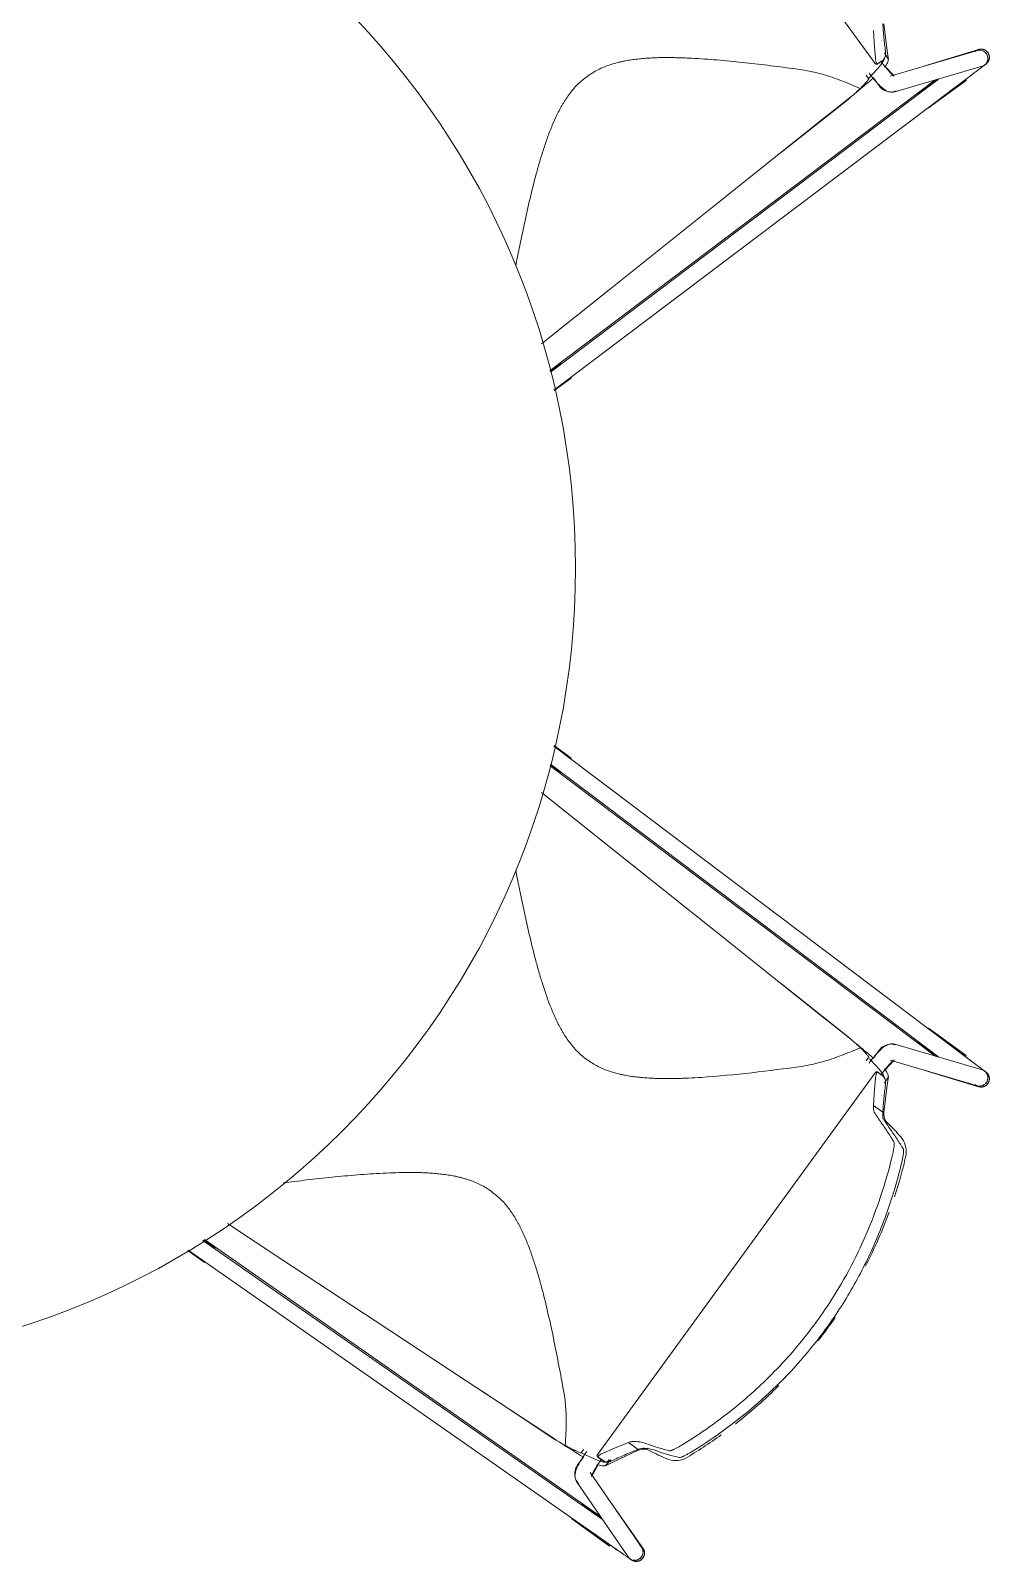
# Model space of a CAD drawing. Header units: inches. Extents: x 1135 to 11974, y 1600 to 2477.
# Drawn here: x 3354.4 to 3386.9, y 2051.3 to 2103.2 of the extents above; entities that cross this region are included whole.
import ezdxf

# ---------------------------------------------------------------- set-up
doc = ezdxf.new("R2010")
doc.units = ezdxf.units.IN
doc.header["$MEASUREMENT"] = 0
doc.layers.add('I-FURN', color=47, linetype='Continuous', lineweight=9)

# ---------------------------------------------------------------- blocks, each defined once
blk = doc.blocks.new('Combo - Work Table Chairs - Seats 5 - 4-6 Diameter - Combo - Work Table Chairs - Seats 5 - 4-6 Diameter-1874339-MEZ - Tel_Data_Elec Plan')
at = {"layer": 'I-FURN'}
for p, q in [((-23.047, -14.961), (-33.066, -29.297)), ((-23.057, -14.946), (-23.466, -15.508)), ((-32.175, -29.001), (-22.713, -15.46)), ((-32.057, -28.92), (-22.683, -15.506)), ((-23.439, -15.528), (-23.466, -15.508)), ((-22.695, -15.488), (-22.971, -15.867)), ((-22.691, -15.494), (-22.965, -15.871)), ((-22.959, -15.806), (-22.711, -15.464)), ((-22.971, -15.867), (-22.992, -15.852)), ((-22.965, -15.871), (-22.971, -15.867)), ((-29.476, -27.395), (-27.849, -24.952)), ((-29.476, -27.395), (-29.532, -27.512)), ((-16.506, -41.329), (-5.954, -27.353)), ((-6.564, -27.231), (-16.499, -40.39)), ((-6.619, -27.22), (-16.458, -40.253)), ((-6.858, -27.574), (-6.604, -27.223)), ((-6.853, -27.578), (-6.596, -27.225)), ((-6.568, -27.23), (-6.798, -27.548)), ((-6.358, -27.937), (-5.936, -27.356)), ((6.103, -27.356), (6.525, -27.937)), ((6.12, -27.353), (16.673, -41.329)), ((16.666, -40.39), (6.73, -27.231)), ((6.965, -27.548), (6.734, -27.23)), ((6.763, -27.225), (7.02, -27.578)), ((6.77, -27.223), (7.025, -27.574)), ((6.786, -27.22), (16.625, -40.253)), ((-32.148, -27.96), (-33.075, -29.235)), ((-6.853, -27.578), (-6.858, -27.574)), ((-6.831, -27.594), (-6.853, -27.578)), ((-6.358, -27.937), (-6.385, -27.918)), ((6.552, -27.918), (6.525, -27.937)), ((7.02, -27.578), (6.998, -27.594)), ((7.025, -27.574), (7.02, -27.578)), ((-30.891, -28.122), (-33.438, -29.863)), ((-32.155, -28.965), (-31.674, -28.304)), ((-31.653, -28.319), (-32.121, -28.964)), ((-31.647, -28.323), (-32.104, -28.952)), ((-31.674, -28.304), (-31.653, -28.319)), ((-31.653, -28.319), (-31.647, -28.323)), ((-30.904, -28.15), (-30.957, -28.186)), ((-30.058, -28.348), (-30.324, -28.155)), ((-29.806, -28.354), (-29.919, -28.272)), ((-33.123, -30.325), (-30.575, -28.585)), ((-32.664, -28.727), (-33.047, -29.255)), ((-30.677, -28.648), (-30.318, -28.847)), ((-30.072, -28.855), (-30.211, -29.046)), ((-30.198, -28.916), (-30.145, -28.955)), ((-30.071, -28.878), (-30.071, -28.853)), ((-17.026, -38.231), (-29.957, -28.837)), ((30.123, -28.837), (17.193, -38.231)), ((-33.067, -29.297), (-33.208, -29.499)), ((-33.15, -30.369), (-31.563, -29.259)), ((-33.047, -29.255), (-33.075, -29.235)), ((-30.23, -29.105), (-30.23, -29.144)), ((-30.218, -29.365), (-29.827, -30.205)), ((-30.189, -29.186), (-30.139, -29.222)), ((-33.51, -29.931), (-33.542, -29.977)), ((-33.513, -29.937), (-33.533, -29.966)), ((-29.804, -30.202), (-29.567, -29.875)), ((-14.015, -35.061), (-15.806, -37.327)), ((14.182, -35.061), (15.973, -37.327)), ((15.973, -37.327), (16.051, -37.401)), ((-18.138, -38.182), (-18.368, -38.498)), ((-17.021, -38.335), (-17.152, -38.516)), ((-17.141, -38.512), (-17.01, -38.332)), ((-16.496, -38.024), (-16.624, -37.931)), ((-16.267, -38.368), (-16.533, -38.175)), ((16.434, -38.368), (16.699, -38.175)), ((16.791, -37.931), (16.663, -38.024)), ((17.177, -38.332), (17.308, -38.512)), ((17.319, -38.516), (17.188, -38.335)), ((-18.37, -38.529), (-17.45, -38.642)), ((-16.598, -38.74), (-17.467, -41.706)), ((-17.232, -38.567), (-17.2, -38.556)), ((-17.141, -38.512), (-17.2, -38.556)), ((-17.089, -38.441), (-17.03, -38.484)), ((-16.93, -41.863), (-16.06, -38.898)), ((-16.927, -38.576), (-16.627, -38.856)), ((16.227, -38.898), (17.097, -41.863)), ((16.267, -38.98), (16.249, -38.919)), ((17.634, -41.706), (16.765, -38.74)), ((17.094, -38.576), (16.794, -38.856)), ((17.197, -38.484), (17.256, -38.441)), ((17.367, -38.556), (17.308, -38.512)), ((17.399, -38.567), (17.367, -38.556)), ((18.537, -38.529), (17.617, -38.642)), ((-16.934, -39.888), (-17.5, -41.74)), ((-16.48, -40.327), (-16.012, -39.683)), ((-16.475, -40.307), (-16.018, -39.679)), ((-15.991, -39.699), (-16.472, -40.36)), ((-16.018, -39.679), (-16.012, -39.683)), ((-16.012, -39.683), (-15.991, -39.699)), ((16.158, -39.699), (16.179, -39.683)), ((16.638, -40.36), (16.158, -39.699)), ((16.179, -39.683), (16.185, -39.679)), ((16.179, -39.683), (16.647, -40.327)), ((16.185, -39.679), (16.641, -40.307)), ((17.1, -39.888), (17.667, -41.74)), ((-16.444, -41.318), (-15.518, -40.042)), ((15.684, -40.042), (16.611, -41.318)), ((-16.471, -41.298), (-16.093, -40.778)), ((16.255, -40.77), (16.638, -41.298)), ((-16.653, -41.525), (-16.505, -41.329)), ((-16.444, -41.318), (-16.471, -41.298)), ((16.638, -41.298), (16.611, -41.318)), ((16.82, -41.525), (16.672, -41.329)), ((-17.005, -41.992), (-16.971, -41.946)), ((-16.997, -41.98), (-16.976, -41.952)), ((17.172, -41.992), (17.138, -41.946)), ((17.143, -41.952), (17.164, -41.98))]:
    blk.add_line(p, q, dxfattribs=at)
at = {"layer": 'I-FURN', "flags": 128}
for points in [[(-25.436, -21.29), (-23.379, -18.168), (-22.143, -16.291)], [(-29.464, -27.404), (-27.449, -24.345), (-25.436, -21.29)], [(-7.523, -26.935), (-9.398, -29.282), (-12.24, -32.839), (-15.165, -36.501)], [(15.332, -36.501), (12.407, -32.839), (9.565, -29.282), (7.69, -26.935)], [(-29.476, -27.395), (-29.473, -27.397), (-29.465, -27.403)], [(-30.891, -28.122), (-30.844, -28.096), (-30.8, -28.079), (-30.76, -28.07), (-30.724, -28.066), (-30.692, -28.065), (-30.662, -28.066), (-30.635, -28.069), (-30.61, -28.073), (-30.586, -28.078), (-30.562, -28.084), (-30.539, -28.091), (-30.516, -28.098), (-30.493, -28.106), (-30.47, -28.115), (-30.447, -28.124), (-30.424, -28.133), (-30.4, -28.144), (-30.377, -28.154), (-30.353, -28.166), (-30.328, -28.178), (-30.304, -28.19), (-30.279, -28.203), (-30.254, -28.217), (-30.228, -28.231), (-30.202, -28.246), (-30.176, -28.261), (-30.15, -28.276), (-30.124, -28.292), (-30.097, -28.309), (-30.071, -28.326), (-30.044, -28.343), (-30.017, -28.361), (-29.99, -28.379), (-29.963, -28.397), (-29.936, -28.415), (-29.91, -28.434), (-29.883, -28.453), (-29.869, -28.463)], [(-29.91, -28.289), (-29.988, -28.447), (-30.102, -28.69), (-30.17, -28.849), (-30.228, -29.035), (-30.229, -29.122), (-30.228, -29.124)], [(-30.712, -28.624), (-30.711, -28.624), (-30.707, -28.625), (-30.701, -28.627), (-30.693, -28.629), (-30.684, -28.633), (-30.673, -28.637), (-30.66, -28.641), (-30.647, -28.647), (-30.632, -28.653), (-30.616, -28.661), (-30.6, -28.668), (-30.583, -28.677), (-30.564, -28.686), (-30.545, -28.696), (-30.526, -28.706), (-30.506, -28.718), (-30.485, -28.729), (-30.464, -28.741), (-30.442, -28.754), (-30.421, -28.767), (-30.398, -28.781), (-30.376, -28.795), (-30.353, -28.81), (-30.33, -28.825), (-30.307, -28.84), (-30.284, -28.856), (-30.261, -28.872), (-30.238, -28.888), (-30.214, -28.905), (-30.198, -28.916)], [(-30.211, -29.046), (-30.224, -29.069), (-30.23, -29.094), (-30.229, -29.12), (-30.228, -29.124)], [(-30.189, -29.186), (-30.229, -29.12), (-30.211, -29.046)], [(-30.211, -29.069), (-30.141, -28.974), (-30.071, -28.878)], [(-29.957, -28.837), (-29.976, -28.826), (-29.997, -28.821), (-30.018, -28.822), (-30.039, -28.828), (-30.057, -28.839), (-30.072, -28.855)], [(-30.071, -28.853), (-30.018, -28.821), (-29.957, -28.837)], [(-30.071, -28.878), (-30.04, -28.862), (-30.02, -28.867), (-30.004, -28.876), (-29.991, -28.888), (-29.979, -28.902), (-29.969, -28.917), (-29.96, -28.933)], [(-29.96, -28.932), (-29.958, -28.937), (-29.956, -28.942)], [(-29.956, -28.942), (-29.752, -29.401), (-29.567, -29.875)], [(-33.544, -29.981), (-33.543, -29.98), (-33.542, -29.979), (-33.54, -29.976), (-33.538, -29.972), (-33.534, -29.967), (-33.53, -29.961), (-33.525, -29.954), (-33.519, -29.946), (-33.513, -29.937), (-33.506, -29.927), (-33.498, -29.916), (-33.49, -29.904), (-33.481, -29.891), (-33.471, -29.877), (-33.46, -29.862), (-33.449, -29.846), (-33.437, -29.829), (-33.425, -29.811), (-33.412, -29.793), (-33.399, -29.774), (-33.385, -29.754), (-33.37, -29.733), (-33.355, -29.712), (-33.34, -29.689), (-33.324, -29.667), (-33.308, -29.643), (-33.291, -29.62), (-33.274, -29.595), (-33.257, -29.57), (-33.239, -29.545), (-33.221, -29.519), (-33.203, -29.493), (-33.185, -29.467), (-33.166, -29.44), (-33.147, -29.414), (-33.128, -29.387), (-33.109, -29.359), (-33.09, -29.332), (-33.071, -29.305), (-33.066, -29.297)], [(-30.222, -29.146), (-30.208, -29.168), (-30.189, -29.186)], [(-30.19, -29.3), (-30.197, -29.284), (-30.204, -29.268)], [(-33.085, -30.302), (-33.091, -30.311), (-33.098, -30.319), (-33.105, -30.328), (-33.113, -30.336), (-33.121, -30.344), (-33.129, -30.352), (-33.138, -30.359), (-33.147, -30.366), (-33.156, -30.372), (-33.165, -30.378), (-33.175, -30.384), (-33.185, -30.39), (-33.195, -30.395), (-33.205, -30.399), (-33.215, -30.403), (-33.226, -30.407), (-33.237, -30.41), (-33.247, -30.413), (-33.258, -30.416), (-33.269, -30.418), (-33.28, -30.419), (-33.292, -30.42), (-33.303, -30.421), (-33.314, -30.421), (-33.325, -30.421), (-33.336, -30.42), (-33.347, -30.419), (-33.359, -30.418), (-33.37, -30.416), (-33.38, -30.413), (-33.391, -30.41), (-33.402, -30.407), (-33.413, -30.403), (-33.423, -30.399), (-33.433, -30.395), (-33.443, -30.39), (-33.453, -30.384), (-33.463, -30.379), (-33.472, -30.373), (-33.481, -30.366), (-33.49, -30.359), (-33.499, -30.352), (-33.507, -30.344), (-33.515, -30.337), (-33.522, -30.328), (-33.53, -30.32), (-33.537, -30.311), (-33.543, -30.302), (-33.55, -30.293), (-33.555, -30.283), (-33.561, -30.273), (-33.566, -30.263), (-33.571, -30.253), (-33.575, -30.243), (-33.579, -30.232), (-33.582, -30.222), (-33.585, -30.211), (-33.588, -30.2), (-33.59, -30.189), (-33.592, -30.178), (-33.593, -30.167), (-33.594, -30.156), (-33.594, -30.145), (-33.594, -30.133), (-33.593, -30.122), (-33.593, -30.111), (-33.591, -30.1), (-33.589, -30.089), (-33.587, -30.078), (-33.584, -30.067), (-33.581, -30.056), (-33.577, -30.046), (-33.573, -30.035), (-33.569, -30.025), (-33.564, -30.015), (-33.559, -30.005), (-33.553, -29.995), (-33.547, -29.986), (-33.544, -29.981)], [(-33.533, -29.966), (-33.537, -29.971), (-33.54, -29.975), (-33.542, -29.978), (-33.543, -29.98), (-33.544, -29.981)], [(-33.059, -30.265), (-33.065, -30.273), (-33.07, -30.28), (-33.074, -30.287), (-33.078, -30.292), (-33.081, -30.296), (-33.083, -30.299), (-33.084, -30.301), (-33.085, -30.302)], [(-33.085, -30.302), (-33.084, -30.301), (-33.083, -30.299), (-33.081, -30.297), (-33.079, -30.293), (-33.075, -30.288), (-33.074, -30.287)], [(-15.165, -36.501), (-15.532, -36.96), (-15.899, -37.419)], [(16.066, -37.419), (15.699, -36.96), (15.332, -36.501)], [(-15.881, -37.397), (-15.828, -37.347), (-15.806, -37.327)], [(-15.82, -37.317), (-15.81, -37.324), (-15.806, -37.327)], [(15.973, -37.327), (15.977, -37.324), (15.987, -37.317)], [(-17.232, -38.563), (-17.086, -38.506), (-16.973, -38.424), (-16.797, -38.271), (-16.556, -38.043)], [(-17.101, -38.263), (-17.082, -38.267), (-17.064, -38.273), (-17.047, -38.281), (-17.032, -38.29), (-17.019, -38.305), (-17.021, -38.335)], [(-17.026, -38.231), (-16.997, -38.277), (-17.009, -38.331)], [(-17.01, -38.332), (-17.001, -38.315), (-16.997, -38.297), (-16.997, -38.278), (-17.003, -38.26), (-17.012, -38.244), (-17.026, -38.231)], [(-16.06, -38.898), (-16.05, -38.845), (-16.048, -38.797), (-16.051, -38.756), (-16.058, -38.721), (-16.068, -38.69), (-16.078, -38.663), (-16.089, -38.638), (-16.101, -38.615), (-16.113, -38.593), (-16.126, -38.573), (-16.139, -38.553), (-16.153, -38.533), (-16.168, -38.514), (-16.183, -38.495), (-16.199, -38.476), (-16.215, -38.457), (-16.232, -38.437), (-16.25, -38.418), (-16.268, -38.399), (-16.287, -38.379), (-16.307, -38.36), (-16.327, -38.34), (-16.348, -38.32), (-16.369, -38.301), (-16.391, -38.281), (-16.413, -38.261), (-16.436, -38.24), (-16.459, -38.22), (-16.483, -38.2), (-16.507, -38.18), (-16.532, -38.16), (-16.557, -38.14), (-16.583, -38.12), (-16.608, -38.1), (-16.634, -38.08), (-16.66, -38.06), (-16.687, -38.041), (-16.701, -38.031)], [(16.227, -38.898), (16.217, -38.845), (16.215, -38.797), (16.218, -38.756), (16.225, -38.721), (16.234, -38.69), (16.245, -38.663), (16.256, -38.638), (16.268, -38.615), (16.28, -38.593), (16.293, -38.573), (16.306, -38.553), (16.32, -38.533), (16.335, -38.514), (16.35, -38.495), (16.366, -38.476), (16.382, -38.457), (16.399, -38.437), (16.417, -38.418), (16.435, -38.399), (16.454, -38.379), (16.474, -38.36), (16.494, -38.34), (16.514, -38.32), (16.536, -38.301), (16.558, -38.281), (16.58, -38.261), (16.603, -38.24), (16.626, -38.22), (16.65, -38.2), (16.674, -38.18), (16.699, -38.16), (16.724, -38.14), (16.749, -38.12), (16.775, -38.1), (16.801, -38.08), (16.827, -38.06), (16.854, -38.041), (16.867, -38.031)], [(16.686, -38.007), (16.816, -38.133), (17.011, -38.313), (17.141, -38.425), (17.303, -38.534), (17.395, -38.562), (17.399, -38.563)], [(17.193, -38.231), (17.179, -38.244), (17.169, -38.26), (17.164, -38.278), (17.163, -38.297), (17.168, -38.315), (17.177, -38.332)], [(17.176, -38.331), (17.164, -38.277), (17.193, -38.231)], [(17.188, -38.335), (17.186, -38.305), (17.198, -38.29), (17.214, -38.281), (17.23, -38.273), (17.249, -38.267), (17.268, -38.263)], [(-17.152, -38.516), (-17.218, -38.562), (-17.269, -38.578), (-17.316, -38.586), (-17.359, -38.589), (-17.399, -38.588), (-17.437, -38.585)], [(-16.593, -38.882), (-16.593, -38.881), (-16.596, -38.878), (-16.599, -38.873), (-16.604, -38.866), (-16.61, -38.858), (-16.617, -38.849), (-16.625, -38.838), (-16.635, -38.827), (-16.646, -38.815), (-16.657, -38.803), (-16.67, -38.789), (-16.683, -38.775), (-16.698, -38.761), (-16.713, -38.746), (-16.729, -38.731), (-16.746, -38.715), (-16.763, -38.699), (-16.781, -38.683), (-16.8, -38.666), (-16.819, -38.649), (-16.839, -38.632), (-16.86, -38.615), (-16.881, -38.598), (-16.902, -38.581), (-16.924, -38.564), (-16.946, -38.547), (-16.968, -38.53), (-16.991, -38.512), (-17.014, -38.496), (-17.03, -38.484)], [(16.76, -38.882), (16.76, -38.881), (16.762, -38.878), (16.766, -38.873), (16.771, -38.866), (16.777, -38.858), (16.784, -38.849), (16.792, -38.838), (16.802, -38.827), (16.812, -38.815), (16.824, -38.803), (16.837, -38.789), (16.85, -38.775), (16.864, -38.761), (16.88, -38.746), (16.896, -38.731), (16.912, -38.715), (16.93, -38.699), (16.948, -38.683), (16.967, -38.666), (16.986, -38.649), (17.006, -38.632), (17.027, -38.615), (17.048, -38.598), (17.069, -38.581), (17.091, -38.564), (17.113, -38.547), (17.135, -38.53), (17.158, -38.512), (17.18, -38.496), (17.197, -38.484)], [(17.604, -38.585), (17.566, -38.588), (17.525, -38.589), (17.482, -38.586), (17.436, -38.578), (17.385, -38.562), (17.319, -38.516)], [(-16.506, -41.329), (-16.526, -41.356), (-16.546, -41.382), (-16.566, -41.409), (-16.586, -41.435), (-16.606, -41.461), (-16.625, -41.487), (-16.645, -41.513), (-16.664, -41.538), (-16.683, -41.564), (-16.702, -41.588), (-16.72, -41.613), (-16.738, -41.636), (-16.756, -41.66), (-16.773, -41.683), (-16.79, -41.705), (-16.806, -41.726), (-16.822, -41.747), (-16.837, -41.768), (-16.852, -41.788), (-16.866, -41.806), (-16.88, -41.825), (-16.893, -41.842), (-16.906, -41.858), (-16.918, -41.874), (-16.929, -41.889), (-16.939, -41.903), (-16.949, -41.916), (-16.958, -41.928), (-16.967, -41.939), (-16.974, -41.949), (-16.981, -41.958), (-16.987, -41.967), (-16.993, -41.974), (-16.997, -41.98), (-17.001, -41.985), (-17.004, -41.989), (-17.006, -41.992), (-17.008, -41.994), (-17.008, -41.994)], [(17.175, -41.994), (17.175, -41.994), (17.174, -41.992), (17.172, -41.99), (17.169, -41.986), (17.165, -41.981), (17.161, -41.975), (17.156, -41.969), (17.15, -41.961), (17.143, -41.952), (17.136, -41.942), (17.127, -41.931), (17.118, -41.919), (17.109, -41.907), (17.098, -41.893), (17.087, -41.878), (17.076, -41.863), (17.063, -41.846), (17.051, -41.829), (17.037, -41.811), (17.023, -41.793), (17.008, -41.773), (16.993, -41.753), (16.977, -41.732), (16.961, -41.711), (16.944, -41.689), (16.927, -41.666), (16.91, -41.643), (16.892, -41.619), (16.873, -41.595), (16.855, -41.57), (16.836, -41.545), (16.817, -41.52), (16.798, -41.494), (16.778, -41.468), (16.758, -41.442), (16.738, -41.416), (16.718, -41.389), (16.698, -41.363), (16.678, -41.336), (16.673, -41.329)], [(-17.008, -41.994), (-17.015, -42.003), (-17.023, -42.012), (-17.03, -42.02), (-17.038, -42.028), (-17.046, -42.036), (-17.055, -42.043), (-17.064, -42.05), (-17.073, -42.056), (-17.082, -42.062), (-17.092, -42.068), (-17.102, -42.074), (-17.112, -42.079), (-17.122, -42.083), (-17.132, -42.087), (-17.143, -42.091), (-17.153, -42.095), (-17.164, -42.097), (-17.175, -42.1), (-17.186, -42.102), (-17.197, -42.104), (-17.208, -42.105), (-17.219, -42.106), (-17.231, -42.106), (-17.242, -42.106), (-17.253, -42.105), (-17.264, -42.104), (-17.275, -42.102), (-17.286, -42.1), (-17.297, -42.098), (-17.308, -42.095), (-17.319, -42.092), (-17.329, -42.088), (-17.34, -42.084), (-17.35, -42.08), (-17.36, -42.075), (-17.37, -42.069), (-17.38, -42.064), (-17.389, -42.058), (-17.398, -42.051), (-17.407, -42.044), (-17.416, -42.037), (-17.424, -42.03), (-17.432, -42.022), (-17.44, -42.014), (-17.447, -42.005), (-17.454, -41.996), (-17.461, -41.987), (-17.467, -41.978), (-17.473, -41.969), (-17.478, -41.959), (-17.483, -41.949), (-17.488, -41.939), (-17.492, -41.928), (-17.496, -41.918), (-17.5, -41.907), (-17.503, -41.896), (-17.505, -41.885), (-17.508, -41.874), (-17.509, -41.863), (-17.511, -41.852), (-17.511, -41.841), (-17.512, -41.83), (-17.512, -41.819), (-17.511, -41.808), (-17.51, -41.796), (-17.509, -41.785), (-17.507, -41.774), (-17.505, -41.763), (-17.502, -41.752), (-17.499, -41.742), (-17.495, -41.731), (-17.491, -41.721), (-17.487, -41.71), (-17.482, -41.7), (-17.477, -41.69), (-17.471, -41.681), (-17.465, -41.671), (-17.459, -41.662), (-17.455, -41.657)], [(-17.455, -41.657), (-17.455, -41.657), (-17.454, -41.655), (-17.452, -41.652), (-17.449, -41.649), (-17.445, -41.644), (-17.441, -41.638), (-17.436, -41.631), (-17.43, -41.623)], [(-17.444, -41.643), (-17.448, -41.648), (-17.451, -41.651), (-17.453, -41.654), (-17.455, -41.656), (-17.455, -41.657)], [(-17.008, -41.994), (-17.008, -41.994), (-17.007, -41.992), (-17.005, -41.99), (-17.002, -41.986), (-16.998, -41.981), (-16.997, -41.98)], [(17.164, -41.98), (17.168, -41.985), (17.171, -41.989), (17.173, -41.992), (17.175, -41.994), (17.175, -41.994)], [(17.622, -41.657), (17.629, -41.666), (17.635, -41.675), (17.641, -41.685), (17.646, -41.695), (17.651, -41.705), (17.656, -41.715), (17.66, -41.725), (17.664, -41.736), (17.667, -41.747), (17.67, -41.757), (17.673, -41.768), (17.675, -41.779), (17.676, -41.79), (17.678, -41.802), (17.678, -41.813), (17.679, -41.824), (17.679, -41.835), (17.678, -41.846), (17.677, -41.857), (17.675, -41.869), (17.673, -41.88), (17.671, -41.891), (17.668, -41.901), (17.665, -41.912), (17.661, -41.923), (17.657, -41.933), (17.653, -41.943), (17.648, -41.953), (17.643, -41.963), (17.637, -41.973), (17.631, -41.982), (17.624, -41.991), (17.618, -42), (17.61, -42.009), (17.603, -42.017), (17.595, -42.025), (17.587, -42.033), (17.579, -42.04), (17.57, -42.047), (17.561, -42.054), (17.552, -42.06), (17.542, -42.066), (17.532, -42.072), (17.522, -42.077), (17.512, -42.082), (17.502, -42.086), (17.491, -42.09), (17.481, -42.093), (17.47, -42.097), (17.459, -42.099), (17.448, -42.101), (17.437, -42.103), (17.426, -42.104), (17.415, -42.105), (17.404, -42.106), (17.392, -42.106), (17.381, -42.105), (17.37, -42.104), (17.359, -42.103), (17.348, -42.101), (17.337, -42.099), (17.326, -42.096), (17.315, -42.093), (17.305, -42.09), (17.294, -42.086), (17.284, -42.081), (17.274, -42.076), (17.264, -42.071), (17.254, -42.066), (17.245, -42.06), (17.235, -42.053), (17.226, -42.047), (17.218, -42.039), (17.209, -42.032), (17.201, -42.024), (17.193, -42.016), (17.186, -42.008), (17.179, -41.999), (17.175, -41.994)], [(17.595, -41.621), (17.601, -41.629), (17.606, -41.636), (17.611, -41.642), (17.615, -41.647), (17.618, -41.651), (17.62, -41.654), (17.621, -41.656), (17.622, -41.657)], [(17.622, -41.657), (17.622, -41.657), (17.621, -41.655), (17.619, -41.652), (17.616, -41.649), (17.612, -41.644), (17.611, -41.643)]]:
    blk.add_lwpolyline(points, dxfattribs=at)
at = {"layer": 'I-FURN'}
blk.add_circle((0.083, -1.083), 27, dxfattribs=at)
for centre, radius, start, end in [((-3.465, -44.424), 31.074, 147.1442, 148.8509), ((-30.618, -28.559), 0.5, 115.5408, 125), ((-30.618, -28.559), 0.5, 54, 105.1284), ((-30.102, -29.036), 0.255, 169.406, 195.419), ((-29.159, -29.212), 1.215, 160.7092, 169.406), ((-31.51, -30.613), 1.904, 44.5789, 52.4066), ((-35.295, -31.732), 5.601, 25, 27.9865), ((-33.311, -30.139), 0.282, 199.2319, 254.8717), ((-33.311, -30.139), 0.282, 290.0701, 305), ((-25.448, -33.05), 5.03, 150.8593, 158.0956), ((-30.221, -30.389), 0.435, 330.8593, 25), ((-29.357, -31.478), 0.817, 158.0956, 202.7804), ((-16.196, -23.49), 16.204, 210.8302, 216.022), ((-16.196, -23.49), 16.204, 218.1459, 225.1164), ((-16.196, -23.49), 16.204, 232.2856, 235.7154), ((-40.039, -17.851), 31.074, 319.1491, 320.5864), ((40.206, -17.851), 31.074, 219.4136, 220.8509), ((-16.196, -23.49), 16.204, 242.8642, 249.9395), ((-16.561, -38.772), 0.5, 2.8716, 54), ((16.728, -38.772), 0.5, 126, 177.1284), ((-16.196, -23.49), 16.204, 251.8874, 257.1681), ((-22.429, -35.243), 5.03, 309.9044, 317.1407), ((-18.423, -38.961), 0.435, 83, 137.1407), ((-18.133, -44.201), 5.601, 80.0135, 83), ((-18.237, -40.256), 1.904, 55.5934, 63.3699), ((-17.173, -38.43), 0.255, 272.581, 298.594), ((-17.632, -37.587), 1.215, 298.594, 307.2908), ((-16.561, -38.772), 0.5, 343, 352.4592), ((16.728, -38.772), 0.5, 187.5408, 197), ((17.799, -37.587), 1.215, 232.7092, 241.406), ((17.34, -38.43), 0.255, 241.406, 267.419), ((18.404, -40.256), 1.904, 116.6301, 124.4066), ((18.3, -44.201), 5.601, 97, 99.9865), ((-19.726, -38.475), 0.817, 265.1935, 309.9044), ((-17.23, -41.822), 0.282, 163, 176.84), ((-17.23, -41.822), 0.282, 223.4435, 266.0301), ((17.397, -41.822), 0.282, 273.9699, 316.5565), ((17.397, -41.822), 0.282, 3.16, 17)]:
    blk.add_arc(centre, radius, start, end, dxfattribs=at)
for centre, major_axis, ratio, start_param, end_param in [((-33.284, -30.098), (-0.23, 0.16), 0.978148, 0, 2.879793), ((-33.28, -30.094), (-0.158, 0.231), 0.978271, 0.336241, 2.430636), ((-33.28, -30.094), (-0.158, 0.231), 0.978271, 0.074441, 0.336241), ((-33.28, -30.094), (-0.158, 0.231), 0.978271, 2.506121, 3.216034), ((-17.199, -41.784), (-0.269, 0.079), 0.978271, 0, 2.805352), ((-17.2, -41.783), (-0.223, 0.169), 0.978148, 0.261799, 2.879793), ((-17.199, -41.784), (-0.269, 0.079), 0.978271, 2.805352, 3.067151), ((17.365, -41.784), (0.269, 0.079), 0.978271, 3.216034, 3.477834), ((17.365, -41.784), (0.269, 0.079), 0.978271, 3.477834, 6.283185), ((17.367, -41.783), (0.223, 0.169), 0.978148, 3.403392, 6.021386)]:
    blk.add_ellipse(centre, major_axis=major_axis, ratio=ratio, start_param=start_param, end_param=end_param, dxfattribs=at)
for points in [[(-20.759, -18.178), (-20.726, -18.443), (-20.694, -18.708), (-20.663, -18.973)], [(-10.752, -26.174), (-10.555, -26.134), (-10.358, -26.095), (-10.16, -26.057)], [(10.327, -26.057), (10.525, -26.095), (10.722, -26.134), (10.919, -26.174)], [(-29.464, -27.404), (-29.499, -27.457), (-29.568, -27.566), (-29.632, -27.677), (-29.663, -27.733)], [(-29.779, -27.956), (-29.786, -27.972), (-29.801, -28.002), (-29.82, -28.043), (-29.831, -28.066), (-29.835, -28.076)], [(-29.663, -27.733), (-29.683, -27.77), (-29.723, -27.844), (-29.761, -27.919), (-29.779, -27.956)], [(-29.835, -28.076), (-29.851, -28.11), (-29.88, -28.175), (-29.907, -28.24), (-29.919, -28.272)], [(-29.804, -30.202), (-29.863, -30.046), (-29.985, -29.74), (-30.12, -29.445), (-30.19, -29.3)], [(-29.524, -30.088), (-29.53, -30.167), (-29.55, -30.315), (-29.588, -30.445), (-29.611, -30.505)], [(-29.567, -29.875), (-29.55, -29.918), (-29.527, -29.996), (-29.522, -30.06), (-29.524, -30.088)], [(-29.844, -30.825), (-29.821, -30.766), (-29.785, -30.638), (-29.765, -30.491), (-29.76, -30.413)], [(-29.611, -30.505), (-29.661, -30.636), (-29.749, -30.896), (-29.816, -31.155), (-29.843, -31.284)], [(-29.76, -30.413), (-29.758, -30.385), (-29.764, -30.322), (-29.788, -30.244), (-29.804, -30.202)], [(-30.076, -31.604), (-30.047, -31.474), (-29.98, -31.214), (-29.893, -30.955), (-29.844, -30.825)], [(-16.496, -38.024), (-16.47, -38.002), (-16.416, -37.957), (-16.362, -37.909), (-16.335, -37.885)], [(-16.335, -37.885), (-16.327, -37.877), (-16.308, -37.86), (-16.276, -37.829), (-16.251, -37.806), (-16.239, -37.794)], [(-16.239, -37.794), (-16.228, -37.784), (-16.208, -37.763), (-16.187, -37.743), (-16.177, -37.732)], [(-16.177, -37.732), (-16.128, -37.683), (-16.032, -37.581), (-15.943, -37.474), (-15.899, -37.419)], [(16.066, -37.419), (16.109, -37.474), (16.199, -37.581), (16.295, -37.683), (16.344, -37.732)], [(16.344, -37.732), (16.354, -37.743), (16.375, -37.763), (16.395, -37.784), (16.406, -37.794)], [(16.406, -37.794), (16.418, -37.806), (16.442, -37.829), (16.475, -37.86), (16.494, -37.877), (16.502, -37.885)], [(16.502, -37.885), (16.529, -37.909), (16.583, -37.957), (16.637, -38.002), (16.663, -38.024)], [(-18.36, -38.203), (-18.339, -38.19), (-18.28, -38.173), (-18.19, -38.176), (-18.138, -38.182)], [(-18.138, -38.182), (-17.965, -38.188), (-17.623, -38.208), (-17.287, -38.24), (-17.121, -38.26)], [(17.288, -38.26), (17.454, -38.24), (17.789, -38.208), (18.132, -38.188), (18.305, -38.182)], [(-18.946, -38.752), (-19.058, -38.831), (-19.282, -38.985), (-19.508, -39.127), (-19.621, -39.195)], [(-19.392, -38.879), (-19.281, -38.815), (-19.06, -38.679), (-18.836, -38.526), (-18.723, -38.445)], [(-18.588, -38.517), (-18.652, -38.555), (-18.775, -38.632), (-18.89, -38.712), (-18.946, -38.752)], [(-18.368, -38.498), (-18.42, -38.492), (-18.509, -38.488), (-18.567, -38.504), (-18.588, -38.517)], [(-17.437, -38.585), (-17.589, -38.564), (-17.896, -38.528), (-18.209, -38.506), (-18.368, -38.498)], [(18.535, -38.498), (18.376, -38.506), (18.063, -38.528), (17.756, -38.564), (17.604, -38.585)]]:
    blk.add_open_spline(points, degree=3, dxfattribs=at)
for points, knots in [([(-20.663, -18.973), (-20.629, -19.26), (-20.567, -19.834), (-20.487, -20.696), (-20.437, -21.417), (-20.413, -21.994), (-20.407, -22.355), (-20.409, -22.644), (-20.413, -22.861), (-20.422, -23.078), (-20.439, -23.294), (-20.461, -23.51), (-20.487, -23.726), (-20.515, -23.905), (-20.544, -24.046), (-20.57, -24.151), (-20.598, -24.255), (-20.638, -24.394), (-20.695, -24.567), (-20.775, -24.77), (-20.871, -24.961), (-20.985, -25.144), (-21.114, -25.32), (-21.256, -25.486), (-21.407, -25.64), (-21.569, -25.779), (-21.745, -25.906), (-21.898, -26.004), (-22.022, -26.078), (-22.115, -26.132), (-22.209, -26.184), (-22.337, -26.249), (-22.5, -26.325), (-22.7, -26.41), (-22.9, -26.491), (-23.101, -26.567), (-23.305, -26.637), (-23.51, -26.704), (-23.716, -26.768), (-23.922, -26.829), (-24.199, -26.907), (-24.685, -27.035), (-25.382, -27.199), (-26.222, -27.378), (-27.064, -27.542), (-27.625, -27.646), (-27.906, -27.696)], [-1, -1, -1, -1, -0.9375, -0.875, -0.8125, -0.78125, -0.75, -0.734375, -0.71875, -0.703125, -0.6875, -0.671875, -0.65625, -0.640625, -0.632812, -0.625, -0.617188, -0.609375, -0.59375, -0.578125, -0.5625, -0.546875, -0.53125, -0.515625, -0.5, -0.484375, -0.46875, -0.453125, -0.445312, -0.4375, -0.429688, -0.421875, -0.40625, -0.390625, -0.375, -0.359375, -0.34375, -0.328125, -0.3125, -0.296875, -0.28125, -0.25, -0.1875, -0.125, -0.0625, 0, 0, 0, 0]), ([(-16.81, -35.758), (-16.888, -35.193), (-17.033, -34.06), (-17.16, -32.776), (-17.204, -31.988), (-17.217, -31.702), (-17.222, -31.486), (-17.224, -31.271), (-17.225, -31.055), (-17.221, -30.839), (-17.21, -30.624), (-17.195, -30.409), (-17.177, -30.193), (-17.155, -30.014), (-17.132, -29.872), (-17.112, -29.767), (-17.089, -29.662), (-17.057, -29.521), (-17.011, -29.345), (-16.945, -29.139), (-16.863, -28.941), (-16.763, -28.75), (-16.649, -28.564), (-16.521, -28.387), (-16.383, -28.222), (-16.23, -28.072), (-16.063, -27.933), (-15.886, -27.804), (-15.735, -27.704), (-15.613, -27.629), (-15.488, -27.558), (-15.327, -27.475), (-15.129, -27.383), (-14.931, -27.296), (-14.731, -27.213), (-14.527, -27.138), (-14.322, -27.067), (-14.116, -26.998), (-13.91, -26.933), (-13.633, -26.85), (-13.146, -26.714), (-12.445, -26.539), (-11.6, -26.349), (-11.035, -26.231), (-10.752, -26.174)], [-1, -1, -1, -1, -0.875, -0.75, -0.71875, -0.703125, -0.6875, -0.671875, -0.65625, -0.640625, -0.625, -0.609375, -0.59375, -0.578125, -0.570312, -0.5625, -0.554688, -0.546875, -0.53125, -0.515625, -0.5, -0.484375, -0.46875, -0.453125, -0.4375, -0.421875, -0.40625, -0.390625, -0.375, -0.367188, -0.359375, -0.34375, -0.328125, -0.3125, -0.296875, -0.28125, -0.265625, -0.25, -0.234375, -0.21875, -0.1875, -0.125, -0.0625, 0, 0, 0, 0]), ([(10.919, -26.174), (11.202, -26.231), (11.767, -26.349), (12.612, -26.539), (13.312, -26.714), (13.869, -26.869), (14.215, -26.975), (14.489, -27.067), (14.694, -27.138), (14.897, -27.213), (15.097, -27.296), (15.296, -27.383), (15.494, -27.475), (15.655, -27.558), (15.78, -27.629), (15.872, -27.685), (15.962, -27.744), (16.082, -27.825), (16.229, -27.933), (16.397, -28.072), (16.55, -28.222), (16.688, -28.387), (16.816, -28.564), (16.93, -28.75), (17.029, -28.941), (17.112, -29.139), (17.178, -29.345), (17.224, -29.521), (17.256, -29.662), (17.279, -29.767), (17.299, -29.872), (17.322, -30.014), (17.344, -30.193), (17.362, -30.409), (17.377, -30.624), (17.388, -30.839), (17.391, -31.055), (17.391, -31.271), (17.388, -31.486), (17.383, -31.702), (17.371, -31.988), (17.343, -32.49), (17.284, -33.204), (17.194, -34.058), (17.091, -34.91), (17.016, -35.476), (16.977, -35.758)], [-1, -1, -1, -1, -0.9375, -0.875, -0.8125, -0.78125, -0.75, -0.734375, -0.71875, -0.703125, -0.6875, -0.671875, -0.65625, -0.640625, -0.632812, -0.625, -0.617188, -0.609375, -0.59375, -0.578125, -0.5625, -0.546875, -0.53125, -0.515625, -0.5, -0.484375, -0.46875, -0.453125, -0.445312, -0.4375, -0.429688, -0.421875, -0.40625, -0.390625, -0.375, -0.359375, -0.34375, -0.328125, -0.3125, -0.296875, -0.28125, -0.25, -0.1875, -0.125, -0.0625, 0, 0, 0, 0]), ([(-29.663, -27.733), (-29.468, -27.749), (-29.176, -27.764), (-28.785, -27.77), (-28.394, -27.759), (-28.101, -27.727), (-27.906, -27.696)], [0, 0, 0, 0, 0.333333, 0.5, 0.666667, 1, 1, 1, 1]), ([(-30.204, -29.268), (-30.206, -29.261), (-30.213, -29.242), (-30.221, -29.216), (-30.226, -29.192), (-30.227, -29.181), (-30.229, -29.172), (-30.229, -29.165), (-30.23, -29.159), (-30.23, -29.154), (-30.23, -29.15), (-30.23, -29.146), (-30.23, -29.141), (-30.231, -29.134), (-30.23, -29.127), (-30.229, -29.121), (-30.228, -29.116), (-30.227, -29.111), (-30.225, -29.104), (-30.222, -29.094), (-30.217, -29.082), (-30.213, -29.074), (-30.211, -29.069)], [-1, -1, -1, -1, -0.857143, -0.571429, -0.5, -0.428571, -0.392857, -0.357143, -0.321429, -0.303571, -0.285714, -0.267857, -0.25, -0.214286, -0.178571, -0.160714, -0.142857, -0.125, -0.107143, -0.071429, -0.035714, 0, 0, 0, 0]), ([(-29.846, -32.07), (-29.867, -32.034), (-29.911, -31.962), (-29.958, -31.877), (-29.992, -31.813), (-30.014, -31.768), (-30.034, -31.728), (-30.055, -31.679), (-30.074, -31.631), (-30.077, -31.61), (-30.076, -31.604)], [-1, -1, -1, -1, -0.833333, -0.666667, -0.583333, -0.5, -0.416667, -0.333333, -0.166667, 0, 0, 0, 0]), ([(-29.843, -31.284), (-29.845, -31.29), (-29.841, -31.311), (-29.823, -31.359), (-29.801, -31.407), (-29.781, -31.448), (-29.759, -31.492), (-29.725, -31.556), (-29.678, -31.641), (-29.634, -31.713), (-29.612, -31.749)], [-1, -1, -1, -1, -0.833333, -0.666667, -0.583333, -0.5, -0.416667, -0.333333, -0.166667, 0, 0, 0, 0]), ([(-20.137, -39.121), (-20.691, -38.986), (-21.782, -38.66), (-23.365, -38.003), (-24.867, -37.175), (-26.546, -35.984), (-27.952, -34.636), (-29.095, -33.212), (-29.605, -32.458), (-29.846, -32.07)], [-1, -1, -1, -1, -0.861111, -0.722222, -0.583333, -0.444444, -0.222222, -0.111111, 0, 0, 0, 0]), ([(-29.612, -31.749), (-29.312, -32.234), (-28.664, -33.17), (-27.549, -34.472), (-26.298, -35.643), (-24.647, -36.872), (-22.93, -37.793), (-21.223, -38.44), (-20.348, -38.694), (-19.905, -38.802)], [-1, -1, -1, -1, -0.861111, -0.722222, -0.583333, -0.444444, -0.222222, -0.111111, 0, 0, 0, 0]), ([(-16.81, -35.758), (-16.772, -35.988), (-16.699, -36.328), (-16.559, -36.768), (-16.401, -37.203), (-16.271, -37.522), (-16.177, -37.732)], [0, 0, 0, 0, 0.333333, 0.5, 0.666667, 1, 1, 1, 1]), ([(16.344, -37.732), (16.438, -37.522), (16.568, -37.203), (16.726, -36.768), (16.866, -36.328), (16.939, -35.988), (16.977, -35.758)], [0, 0, 0, 0, 0.333333, 0.5, 0.666667, 1, 1, 1, 1]), ([(-18.72, -38.443), (-18.665, -38.403), (-18.549, -38.322), (-18.425, -38.243), (-18.36, -38.203)], [-0.990997, -0.990997, -0.990997, -0.990997, -0.5, 0, 0, 0, 0]), ([(-19.905, -38.802), (-19.864, -38.812), (-19.783, -38.831), (-19.687, -38.85), (-19.616, -38.862), (-19.567, -38.87), (-19.522, -38.876), (-19.469, -38.882), (-19.418, -38.885), (-19.397, -38.882), (-19.392, -38.879)], [-1, -1, -1, -1, -0.833333, -0.666667, -0.583333, -0.5, -0.416667, -0.333333, -0.166667, 0, 0, 0, 0]), ([(-19.621, -39.195), (-19.627, -39.198), (-19.648, -39.202), (-19.7, -39.2), (-19.753, -39.194), (-19.798, -39.188), (-19.847, -39.181), (-19.918, -39.169), (-20.014, -39.15), (-20.096, -39.131), (-20.137, -39.121)], [-1, -1, -1, -1, -0.833333, -0.666667, -0.583333, -0.5, -0.416667, -0.333333, -0.166667, 0, 0, 0, 0])]:
    blk.add_open_spline(points, degree=3, knots=knots, dxfattribs=at)

msp = doc.modelspace()

# ---------------------------------------------------------------- block references
at = {"layer": 'I-FURN', "rotation": 90.00000000000007}
msp.add_blockref('Combo - Work Table Chairs - Seats 5 - 4-6 Diameter - Combo - Work Table Chairs - Seats 5 - 4-6 Diameter-1874339-MEZ - Tel_Data_Elec Plan', (3344.823, 2084.921), dxfattribs=at)

doc.saveas('drawing.dxf')
